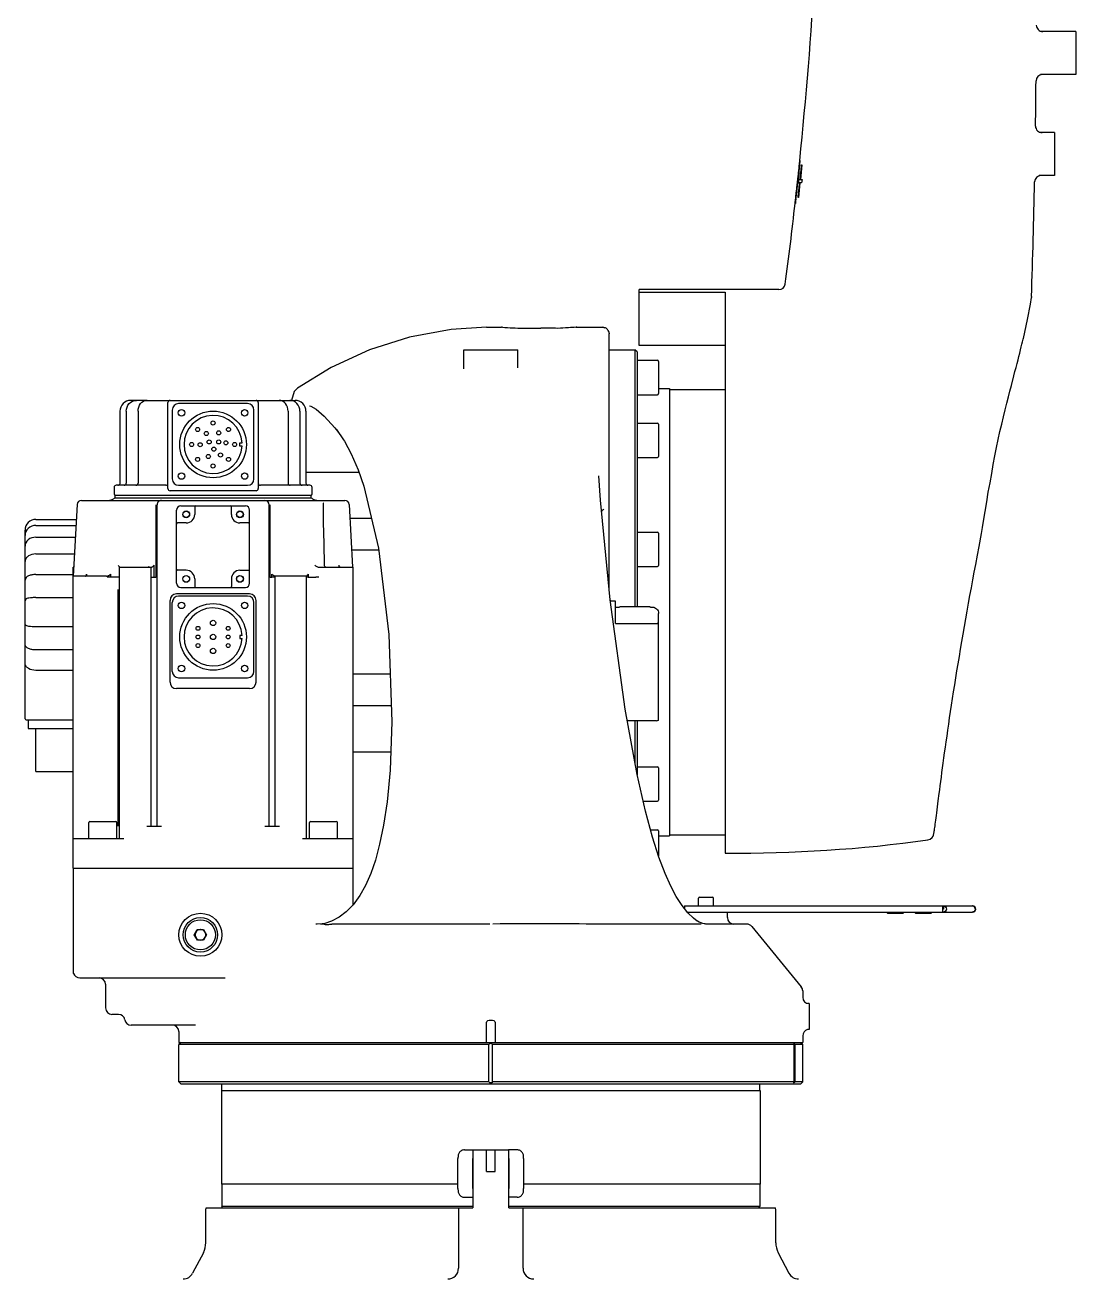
# Model space of a CAD drawing. Header units: millimetres. Extents: x 5828 to 7155, y 123 to 421.
# Drawn here: x 6506.54 to 6530.97, y 236.65 to 265.8 of the extents above; entities that cross this region are included whole.
import ezdxf

# ---------------------------------------------------------------- set-up
doc = ezdxf.new("R2010")
doc.units = ezdxf.units.MM
doc.layers.add('外形图', color=7, linetype='Continuous')

msp = doc.modelspace()

# ---------------------------------------------------------------- linework, layer by layer
at = {"layer": '外形图', "color": 0, "linetype": 'Continuous'}
for p, q in [((6530.9651, 265.6498), (6530.1471, 265.6498)), ((6530.9651, 265.6498), (6530.9651, 264.6498)), ((6530.9651, 264.6498), (6530.1426, 264.6498)), ((6530.4651, 263.2998), (6530.1324, 263.2998)), ((6530.4651, 263.2998), (6530.4651, 262.2997)), ((6524.5158, 262.3306), (6524.5206, 262.3731)), ((6524.5224, 262.3731), (6524.5177, 262.3306)), ((6524.5206, 262.3731), (6524.525, 262.4157)), ((6524.5268, 262.4157), (6524.5224, 262.3731)), ((6524.525, 262.4157), (6524.5312, 262.4795)), ((6524.5311, 262.4582), (6524.5268, 262.4157)), ((6524.5342, 262.4893), (6524.5311, 262.4582)), ((6524.5312, 262.4795), (6524.535, 262.5221)), ((6524.5354, 262.5008), (6524.5342, 262.4893)), ((6524.535, 262.5434), (6524.5368, 262.5603)), ((6524.535, 262.5221), (6524.5357, 262.5327)), ((6524.5381, 262.5308), (6524.5354, 262.5008)), ((6524.5357, 262.5327), (6524.5364, 262.5433)), ((6524.5364, 262.5433), (6524.5361, 262.5433)), ((6524.5368, 262.5603), (6524.5395, 262.5859)), ((6524.5392, 262.5433), (6524.5381, 262.5308)), ((6524.543, 262.5859), (6524.5392, 262.5433)), ((6524.5395, 262.5859), (6524.5441, 262.6285)), ((6524.5447, 262.6072), (6524.543, 262.5859)), ((6524.5441, 262.6285), (6524.5455, 262.6391)), ((6524.5464, 262.6285), (6524.5447, 262.6072)), ((6524.5455, 262.6391), (6524.5469, 262.6497)), ((6524.5466, 262.6329), (6524.5464, 262.6285)), ((6524.5469, 262.6497), (6524.5475, 262.6497)), ((6524.5788, 262.3838), (6524.5605, 262.2135)), ((6524.5968, 262.554), (6524.5788, 262.3838)), ((6524.5889, 262.554), (6524.5968, 262.554)), ((6524.4953, 262.1397), (6524.4776, 261.9907)), ((6524.4803, 262.023), (6524.4937, 262.1395)), ((6524.4937, 262.1395), (6524.5036, 262.2244)), ((6524.5056, 262.2242), (6524.4953, 262.1397)), ((6524.5036, 262.2244), (6524.5111, 262.288)), ((6524.5093, 262.2561), (6524.5056, 262.2242)), ((6524.513, 262.288), (6524.5093, 262.2561)), ((6524.5111, 262.288), (6524.5158, 262.3306)), ((6524.5177, 262.3306), (6524.513, 262.288)), ((6524.5187, 262.1284), (6524.5233, 262.171)), ((6524.5299, 262.1284), (6524.5187, 262.1284)), ((6524.5233, 262.171), (6524.5279, 262.2135)), ((6524.5279, 262.2135), (6524.5435, 262.2135)), ((6524.5513, 262.1284), (6524.5326, 261.9582)), ((6524.5892, 262.1284), (6524.5435, 262.1284)), ((6524.5513, 262.2135), (6524.5527, 262.2135)), ((6524.5605, 262.2135), (6524.5986, 262.2135)), ((6524.5986, 262.2135), (6524.5892, 262.1284)), ((6530.4651, 262.2997), (6530.1117, 262.2997)), ((6524.4514, 261.7673), (6524.4545, 261.7947)), ((6524.4549, 261.7948), (6524.4518, 261.7675)), ((6524.4545, 261.7947), (6524.4562, 261.8099)), ((6524.4776, 261.9907), (6524.4549, 261.7948)), ((6524.4562, 261.8099), (6524.4658, 261.8949)), ((6524.4658, 261.8949), (6524.4766, 261.9901)), ((6524.4766, 261.9901), (6524.4779, 262.0013)), ((6524.4779, 262.0013), (6524.4803, 262.023)), ((6524.5136, 261.788), (6524.5059, 261.788)), ((6524.5326, 261.9582), (6524.5136, 261.788)), ((6524.4382, 261.6497), (6524.4502, 261.7561)), ((6524.4435, 261.6497), (6524.4382, 261.6497)), ((6524.4495, 261.7029), (6524.4435, 261.6497)), ((6524.4555, 261.7561), (6524.4495, 261.7029)), ((6524.4502, 261.7561), (6524.4514, 261.7673)), ((6524.4518, 261.7675), (6524.4504, 261.7561)), ((6524.4504, 261.7561), (6524.4555, 261.7561)), ((6521.0648, 259.649), (6520.8148, 259.649)), ((6520.8148, 258.353), (6520.8148, 259.649)), ((6520.8148, 259.5917), (6522.8149, 259.5917)), ((6524.0612, 259.6496), (6521.0648, 259.6496)), ((6521.0648, 259.649), (6521.0648, 259.6496)), ((6522.8149, 259.5917), (6522.8149, 246.5499)), ((6529.9311, 259.4825), (6529.9302, 259.4666)), ((6529.9312, 259.4868), (6529.9311, 259.4825)), ((6517.2647, 258.7746), (6517.6147, 258.7746)), ((6517.6339, 258.7732), (6517.6147, 258.7746)), ((6518.1147, 258.7557), (6518.5306, 258.7557)), ((6519.3417, 258.7729), (6519.3648, 258.7746)), ((6519.3648, 258.7746), (6519.6148, 258.7746)), ((6519.6148, 258.7746), (6519.6148, 258.7739)), ((6519.6148, 258.7739), (6519.9648, 258.7739)), ((6520.1143, 258.6364), (6520.1126, 258.6496)), ((6520.1143, 258.6365), (6520.1148, 258.6239)), ((6520.1148, 252.6657), (6520.1148, 258.6239)), ((6522.8149, 258.353), (6520.8148, 258.353)), ((6516.7397, 258.2496), (6517.9897, 258.2496)), ((6516.7397, 257.8106), (6516.7397, 258.2496)), ((6517.9897, 257.8291), (6517.9897, 258.2496)), ((6520.1148, 258.2496), (6520.7148, 258.2496)), ((6520.7648, 258.1996), (6520.7148, 258.2496)), ((6520.7148, 258.2496), (6520.7148, 252.2707)), ((6520.7648, 258.1995), (6520.7648, 252.2707)), ((6520.7648, 258.0071), (6521.2398, 258.0071)), ((6521.2648, 257.9821), (6521.2648, 257.2321)), ((6512.7947, 257.2787), (6512.7286, 257.0746)), ((6512.8756, 257.3623), (6512.7947, 257.2787)), ((6520.7648, 257.207), (6521.2398, 257.207)), ((6521.2648, 257.3496), (6521.5148, 257.3496)), ((6521.5148, 257.3496), (6521.5148, 246.9493)), ((6521.5148, 257.3246), (6522.8149, 257.3246)), ((6508.7446, 256.8246), (6508.7446, 255.1495)), ((6508.8911, 256.8246), (6508.8911, 255.1495)), ((6509.1178, 257.0746), (6508.9925, 257.0746)), ((6509.3736, 257.0746), (6509.1259, 257.0746)), ((6509.1657, 256.8246), (6509.1657, 255.1495)), ((6509.3744, 257.0746), (6512.6925, 257.0746)), ((6509.8592, 255.0245), (6509.8592, 257.0246)), ((6509.9592, 256.8496), (6509.9592, 255.2495)), ((6511.7092, 256.9996), (6510.1092, 256.9996)), ((6511.8592, 255.2495), (6511.8592, 256.8496)), ((6511.9592, 257.0246), (6511.9592, 255.0245)), ((6512.6528, 256.8246), (6512.6528, 255.1495)), ((6512.7007, 257.0746), (6512.8194, 257.0746)), ((6512.9273, 256.8246), (6512.9273, 255.1495)), ((6513.0677, 256.8246), (6513.0677, 255.1495)), ((6520.7648, 256.5447), (6521.2398, 256.5447)), ((6513.7388, 256.4377), (6513.8251, 256.3286)), ((6513.7826, 256.3901), (6513.7796, 256.3942)), ((6513.7796, 256.3942), (6513.9442, 256.1569)), ((6520.7648, 256.4197), (6520.7648, 256.4066)), ((6521.2648, 256.5197), (6521.2648, 255.7697)), ((6511.5342, 256.012), (6511.5342, 256.087)), ((6511.5342, 256.087), (6511.5832, 256.087)), ((6511.5832, 256.012), (6511.5342, 256.012)), ((6513.9426, 256.1594), (6513.9614, 256.1282)), ((6513.9614, 256.1282), (6513.9613, 256.1285)), ((6520.7648, 255.7447), (6521.2398, 255.7447)), ((6514.3001, 255.3995), (6513.0677, 255.3995)), ((6509.8092, 255.0995), (6508.6591, 255.0995)), ((6510.1092, 255.0995), (6511.7092, 255.0995)), ((6513.1593, 255.0995), (6512.0092, 255.0995)), ((6514.4118, 255.0771), (6514.4118, 255.0771)), ((6519.9152, 254.7514), (6519.8772, 255.3237)), ((6508.6091, 255.0495), (6508.6091, 254.8995)), ((6513.1984, 254.7995), (6508.62, 254.7995)), ((6508.6341, 254.7995), (6508.6341, 254.8745)), ((6508.6341, 254.8745), (6513.1843, 254.8745)), ((6511.9092, 254.9745), (6509.9092, 254.9745)), ((6513.1843, 254.8745), (6513.1843, 254.7995)), ((6513.2093, 254.8995), (6513.2093, 255.0495)), ((6507.7477, 254.6547), (6507.6602, 252.9844)), ((6507.8476, 254.7495), (6513.9709, 254.7495)), ((6509.5801, 254.6469), (6509.5796, 252.9644)), ((6509.6092, 247.1743), (6509.6092, 254.6495)), ((6510.0592, 252.8244), (6510.0592, 254.5245)), ((6510.1592, 254.6245), (6511.6592, 254.6245)), ((6510.4842, 254.5995), (6510.4842, 254.4245)), ((6511.3342, 254.4245), (6511.3342, 254.5995)), ((6511.7592, 252.8244), (6511.7592, 254.5245)), ((6512.2093, 247.1743), (6512.2093, 254.6495)), ((6512.2387, 252.9644), (6512.2384, 254.6469)), ((6513.4716, 254.6933), (6513.4715, 254.6946)), ((6513.4742, 254.6526), (6513.4737, 254.668)), ((6514.0707, 254.6547), (6514.1473, 253.1938)), ((6520.1368, 252.4355), (6519.9152, 254.7514)), ((6506.7894, 254.3079), (6507.7295, 254.3079)), ((6510.2842, 254.2245), (6510.0842, 254.2245)), ((6511.7342, 254.2245), (6511.5342, 254.2245)), ((6514.59, 254.3245), (6514.088, 254.3245)), ((6506.5394, 252.4208), (6506.5394, 254.0596)), ((6506.7894, 254.1675), (6507.7222, 254.1675)), ((6520.7648, 254.0118), (6521.2398, 254.0118)), ((6521.2648, 253.9868), (6521.2648, 253.2368)), ((6528.7676, 253.9804), (6528.791, 254.1172)), ((6506.7894, 253.893), (6507.7078, 253.893)), ((6506.7894, 253.503), (6507.6873, 253.503)), ((6514.7587, 253.5895), (6514.1266, 253.5895)), ((6528.6375, 253.2615), (6528.6779, 253.4748)), ((6528.6778, 253.4746), (6528.6779, 253.4748)), ((6507.6591, 246.1992), (6507.6591, 253.1944)), ((6507.6712, 253.1944), (6507.6591, 253.1944)), ((6507.9654, 253.0318), (6507.9642, 253.0112)), ((6508.5283, 253.0318), (6508.5235, 252.9644)), ((6508.7342, 246.8818), (6508.7342, 253.1944)), ((6508.7342, 253.1944), (6509.4692, 253.1944)), ((6509.4113, 253.2003), (6509.4029, 253.1961)), ((6509.4172, 253.2067), (6509.4113, 253.2003)), ((6509.4692, 247.1743), (6509.4692, 253.1944)), ((6509.5402, 252.9644), (6509.5403, 253.2418)), ((6510.2842, 253.1244), (6510.0842, 253.1244)), ((6511.5342, 253.1244), (6511.7342, 253.1244)), ((6512.2782, 252.9644), (6512.2782, 253.0318)), ((6513.1164, 253.0318), (6513.1164, 252.9644)), ((6513.3716, 253.1944), (6514.1593, 253.1944)), ((6513.4996, 253.2253), (6513.4985, 253.2404)), ((6513.8421, 253.2211), (6513.8409, 253.2418)), ((6513.843, 253.205), (6513.8421, 253.2211)), ((6514.1593, 253.1944), (6514.1593, 246.1992)), ((6520.7648, 253.2118), (6521.2398, 253.2118)), ((6528.6035, 253.0804), (6528.6375, 253.2615)), ((6506.7894, 253.0242), (6507.6591, 253.0242)), ((6508.4321, 252.9844), (6507.6591, 252.9844)), ((6507.9642, 253.0112), (6507.9633, 252.995)), ((6508.5235, 252.9644), (6508.4501, 252.9671)), ((6508.702, 252.9644), (6508.5235, 252.9644)), ((6509.5402, 252.9644), (6509.5796, 252.9644)), ((6510.4842, 252.9244), (6510.4842, 252.7494)), ((6511.3342, 252.9244), (6511.3342, 252.7494)), ((6512.2388, 252.9644), (6512.2782, 252.9644)), ((6513.0843, 252.9844), (6512.3493, 252.9844)), ((6512.3493, 247.1743), (6512.3493, 252.9844)), ((6513.0843, 246.8818), (6513.0843, 252.9844)), ((6513.1165, 252.9644), (6513.2949, 252.9644)), ((6513.3683, 252.9671), (6513.2949, 252.9644)), ((6506.7894, 252.4892), (6507.6591, 252.4892)), ((6508.702, 247.1743), (6508.702, 252.6744)), ((6511.7592, 252.5744), (6510.0592, 252.5744)), ((6511.7092, 252.5244), (6510.1092, 252.5244)), ((6510.1592, 252.7244), (6511.6592, 252.7244)), ((6506.5394, 251.8858), (6506.5394, 252.4131)), ((6509.9092, 250.5244), (6509.9092, 252.4244)), ((6509.9592, 250.7744), (6509.9592, 252.3744)), ((6511.8592, 250.7744), (6511.8592, 252.3744)), ((6511.9092, 250.5244), (6511.9092, 252.4244)), ((6520.4847, 249.8931), (6520.1368, 252.4355)), ((6520.2648, 252.406), (6520.1409, 252.406)), ((6520.2648, 251.8877), (6520.2648, 252.4059)), ((6521.0648, 252.2707), (6520.3648, 252.2707)), ((6506.5394, 249.6743), (6506.5394, 251.878)), ((6520.2648, 251.8877), (6521.2148, 251.8877)), ((6520.3648, 251.8877), (6521.0648, 251.8877)), ((6521.2648, 251.8946), (6521.2648, 252.119)), ((6521.2648, 249.6356), (6521.2648, 251.8946)), ((6507.6591, 251.8096), (6506.7894, 251.8096)), ((6511.5832, 251.6119), (6511.5342, 251.6119)), ((6511.5342, 251.6119), (6511.5342, 251.5369)), ((6511.5342, 251.5369), (6511.5832, 251.5369)), ((6507.6591, 251.2746), (6506.7894, 251.2746)), ((6507.6591, 250.7958), (6506.7894, 250.7958)), ((6515.0287, 250.7094), (6514.1593, 250.7094)), ((6510.1092, 250.6244), (6511.7092, 250.6244)), ((6511.7592, 250.3744), (6510.0592, 250.3744)), ((6515.0532, 249.9743), (6514.1593, 249.9743)), ((6506.5644, 249.6493), (6507.6591, 249.6493)), ((6506.6144, 249.6493), (6506.6144, 249.4493)), ((6521.2148, 249.627), (6520.5336, 249.627)), ((6520.7148, 249.627), (6520.7148, 248.6413)), ((6520.7648, 249.627), (6520.7648, 248.3706)), ((6506.6144, 249.4493), (6507.6591, 249.4493)), ((6506.7894, 248.4493), (6506.7894, 249.4493)), ((6515.0389, 248.8993), (6514.1593, 248.8993)), ((6506.7894, 248.4493), (6507.6591, 248.4493)), ((6520.7648, 248.5542), (6521.2398, 248.5542)), ((6521.2648, 248.5292), (6521.2648, 247.7791)), ((6520.9062, 247.7541), (6521.2398, 247.7541)), ((6508.0209, 246.8818), (6508.0209, 247.2568)), ((6508.0459, 247.2818), (6508.6459, 247.2818)), ((6508.6709, 246.8818), (6508.6709, 247.2568)), ((6513.1475, 246.8818), (6513.1475, 247.2568)), ((6513.1725, 247.2818), (6513.7726, 247.2818)), ((6513.7976, 246.8818), (6513.7976, 247.2568)), ((6509.3692, 247.1743), (6509.7092, 247.1743)), ((6512.1093, 247.1743), (6512.4493, 247.1743)), ((6521.077, 247.0918), (6521.2398, 247.0918)), ((6521.2648, 247.0668), (6521.2648, 246.4824)), ((6521.2648, 246.9493), (6521.5148, 246.9493)), ((6521.5148, 246.9743), (6522.8149, 246.9743)), ((6508.8342, 246.8818), (6507.6591, 246.8818)), ((6514.1593, 246.8818), (6512.9843, 246.8818)), ((6507.6591, 246.1992), (6507.6671, 246.1992)), ((6507.6671, 246.1992), (6514.1593, 246.1992)), ((6507.6671, 243.7508), (6507.6671, 246.1992)), ((6508.5459, 246.1992), (6513.2725, 246.1992)), ((6514.1593, 246.1992), (6514.1593, 245.3444)), ((6522.1899, 245.3242), (6522.1899, 245.4992)), ((6522.2149, 245.5242), (6522.5149, 245.5242)), ((6522.5399, 245.3242), (6522.5399, 245.4992)), ((6521.8649, 245.3242), (6528.5645, 245.3242)), ((6521.8649, 245.3242), (6521.8649, 245.2639)), ((6521.9364, 245.1742), (6528.5645, 245.1742)), ((6522.8649, 245.0492), (6522.8649, 245.1742)), ((6526.5675, 245.1742), (6526.5675, 245.1642)), ((6526.5675, 245.1642), (6526.9625, 245.1642)), ((6526.5825, 245.1492), (6526.5675, 245.1642)), ((6526.9475, 245.1492), (6526.9625, 245.1642)), ((6526.9625, 245.1742), (6526.9625, 245.1642)), ((6527.2175, 245.1742), (6527.2175, 245.1642)), ((6527.2175, 245.1642), (6527.6125, 245.1642)), ((6527.2325, 245.1492), (6527.2175, 245.1642)), ((6527.5975, 245.1492), (6527.6125, 245.1642)), ((6527.6125, 245.1742), (6527.6125, 245.1642)), ((6527.865, 245.3242), (6527.865, 245.1742)), ((6527.8862, 245.2492), (6527.865, 245.2492)), ((6527.8862, 245.3242), (6527.8862, 245.2492)), ((6513.3275, 244.8992), (6513.2967, 244.8992)), ((6513.4459, 244.9036), (6513.3266, 244.8992)), ((6513.5031, 244.8992), (6513.4093, 244.8992)), ((6513.5075, 244.9109), (6513.4459, 244.9036)), ((6513.6591, 244.9647), (6513.5031, 244.9094)), ((6515.3647, 244.8992), (6513.6701, 244.8993)), ((6517.3439, 244.8993), (6515.3647, 244.8992)), ((6522.2525, 244.8993), (6522.1916, 244.8993)), ((6522.2318, 244.9363), (6522.2149, 244.9431)), ((6522.2919, 244.9152), (6522.2318, 244.9363)), ((6522.3215, 244.9063), (6522.2919, 244.9152)), ((6523.3131, 244.8992), (6522.3621, 244.8992)), ((6526.5825, 245.1492), (6526.9475, 245.1492)), ((6527.2325, 245.1492), (6527.5975, 245.1492)), ((6510.4702, 244.6461), (6510.5397, 244.7726)), ((6510.545, 244.5227), (6510.4702, 244.6461)), ((6510.5397, 244.7726), (6510.684, 244.7757)), ((6510.684, 244.7757), (6510.7588, 244.6522)), ((6510.7588, 244.6522), (6510.6893, 244.5257)), ((6523.429, 244.8443), (6524.5809, 243.4406)), ((6510.6893, 244.5257), (6510.545, 244.5227)), ((6507.8091, 243.6492), (6511.1939, 243.6492)), ((6508.4091, 243.4992), (6508.4091, 242.9491)), ((6524.6149, 243.3455), (6524.6149, 243.1991)), ((6524.7649, 243.0491), (6524.7268, 243.0491)), ((6524.7649, 243.0491), (6524.7649, 242.4491)), ((6508.7091, 242.7991), (6508.5591, 242.7991)), ((6510.4995, 242.5491), (6509.005, 242.5491)), ((6517.2647, 242.1491), (6517.2647, 242.6101)), ((6517.4647, 242.6101), (6517.4647, 242.1491)), ((6510.1145, 242.3991), (6510.1145, 242.1491)), ((6524.6149, 242.2991), (6524.6149, 242.1491)), ((6524.7649, 242.4491), (6524.7268, 242.4491)), ((6510.1645, 242.1491), (6510.1145, 242.0991)), ((6517.3215, 242.0991), (6510.1145, 242.0991)), ((6510.1145, 241.2291), (6510.1145, 242.0991)), ((6510.1146, 242.1491), (6524.6149, 242.1491)), ((6517.3215, 241.2291), (6517.3215, 242.0991)), ((6524.4193, 242.0991), (6517.4079, 242.0991)), ((6517.4079, 241.2291), (6517.4079, 242.0991)), ((6524.4193, 241.2291), (6524.4193, 242.0991)), ((6524.6149, 242.0991), (6524.4387, 242.0991)), ((6524.4387, 241.2291), (6524.4387, 242.0991)), ((6524.5649, 242.1491), (6524.6149, 242.0991)), ((6524.6149, 241.2291), (6524.6149, 242.0991)), ((6517.3215, 241.2291), (6510.1145, 241.2291)), ((6510.1645, 241.1791), (6510.1145, 241.2291)), ((6524.5649, 241.1791), (6510.1646, 241.1791)), ((6511.1145, 241.0291), (6511.1145, 241.1791)), ((6524.4193, 241.2291), (6517.4079, 241.2291)), ((6523.6149, 241.0291), (6523.6149, 241.1791)), ((6524.6149, 241.2291), (6524.4387, 241.2291)), ((6524.5649, 241.1791), (6524.6149, 241.2291)), ((6511.102, 241.0291), (6523.6274, 241.0291)), ((6511.102, 241.0291), (6511.102, 238.849)), ((6523.6274, 241.0291), (6523.6274, 238.849)), ((6516.7547, 239.649), (6516.9544, 239.649)), ((6516.9545, 239.649), (6517.775, 239.649)), ((6517.2647, 239.149), (6517.2647, 239.649)), ((6517.4647, 239.149), (6517.4647, 239.649)), ((6517.9748, 239.649), (6517.7751, 239.649)), ((6516.602, 238.749), (6516.602, 239.449)), ((6516.9439, 239.499), (6516.9439, 238.299)), ((6516.9439, 238.749), (6516.9439, 239.449)), ((6517.7855, 238.299), (6517.7855, 239.499)), ((6517.7855, 239.449), (6517.7855, 238.749)), ((6518.1274, 239.449), (6518.1274, 238.749)), ((6517.2647, 239.149), (6517.4647, 239.149)), ((6516.602, 238.849), (6511.102, 238.849)), ((6511.1145, 238.849), (6511.1145, 238.329)), ((6523.6274, 238.849), (6518.1274, 238.849)), ((6523.6149, 238.849), (6523.6149, 238.329)), ((6516.7547, 238.549), (6516.9439, 238.549)), ((6517.9748, 238.549), (6517.7855, 238.549)), ((6510.7395, 238.249), (6510.7481, 238.299)), ((6510.7395, 237.4903), (6510.7395, 238.249)), ((6510.7481, 238.299), (6516.3991, 238.299)), ((6516.9439, 238.329), (6511.1145, 238.329)), ((6511.1319, 238.299), (6511.1145, 238.329)), ((6516.3991, 238.299), (6516.9439, 238.299)), ((6516.6147, 238.299), (6516.6147, 236.899)), ((6523.6149, 238.329), (6517.7855, 238.329)), ((6517.7855, 238.299), (6518.3303, 238.299)), ((6518.1147, 236.899), (6518.1147, 238.299)), ((6518.3303, 238.299), (6523.9813, 238.299)), ((6523.5976, 238.299), (6523.6149, 238.329)), ((6523.9899, 238.249), (6523.9813, 238.299)), ((6523.9899, 237.4903), (6523.9899, 238.249)), ((6510.6828, 237.259), (6510.4346, 236.7833)), ((6524.0466, 237.259), (6524.2948, 236.7833))]:
    msp.add_line(p, q, dxfattribs=at)
for points in [[(6529.7434, 258.5168), (6529.8405, 258.9515), (6529.9104, 259.3111), (6529.9302, 259.4665)], [(6517.2647, 258.774), (6516.4411, 258.7201), (6515.4781, 258.5444), (6514.5451, 258.2503), (6513.657, 257.8427), (6512.8727, 257.3604)], [(6529.4642, 257.4198), (6529.5228, 257.6424), (6529.549, 257.7423), (6529.5739, 257.8376), (6529.5975, 257.9286), (6529.6197, 258.0152), (6529.6405, 258.0975), (6529.6602, 258.1756), (6529.6786, 258.2498), (6529.696, 258.32)], [(6529.696, 258.32), (6529.7116, 258.3843), (6529.7244, 258.4372), (6529.7381, 258.4946), (6529.7435, 258.5175)], [(6528.791, 254.1172), (6528.8163, 254.2681), (6528.8531, 254.4898), (6528.8908, 254.714), (6528.9293, 254.938), (6528.9683, 255.159), (6529.0071, 255.375), (6529.0455, 255.584), (6529.0835, 255.7847), (6529.1217, 255.979), (6529.1604, 256.1672), (6529.1997, 256.3491), (6529.2393, 256.5245), (6529.2791, 256.6932), (6529.3186, 256.8548), (6529.3574, 257.0087), (6529.3949, 257.1546), (6529.4307, 257.292), (6529.4642, 257.4198)], [(6513.1543, 256.9487), (6513.1538, 256.9487), (6513.1801, 256.942), (6513.3028, 256.8722), (6513.495, 256.706), (6513.7388, 256.4377)], [(6513.9613, 256.1285), (6514.1196, 255.8352), (6514.2783, 255.4624), (6514.4118, 255.0771)], [(6514.4118, 255.0771), (6514.7529, 253.6363), (6514.9978, 251.635), (6515.0657, 249.598), (6515.0228, 248.4797), (6514.9532, 247.7448), (6514.8715, 247.1952), (6514.7811, 246.7553), (6514.6821, 246.3881), (6514.5735, 246.0733), (6514.4529, 245.7989), (6514.3182, 245.5594), (6514.1643, 245.3494), (6514.0001, 245.1815), (6513.8364, 245.0585), (6513.6591, 244.9647)], [(6513.4737, 254.668), (6513.4724, 254.6846), (6513.4716, 254.6933)], [(6513.4985, 253.2404), (6513.4876, 253.7469), (6513.4793, 254.2354), (6513.4742, 254.6526)], [(6528.6779, 253.4751), (6528.7137, 253.6746), (6528.7676, 253.9804)], [(6513.5307, 253.1971), (6513.5144, 253.2043), (6513.5034, 253.215), (6513.4996, 253.2253)], [(6527.7667, 247.7669), (6527.7879, 247.9328), (6527.7993, 248.022), (6527.8114, 248.1154), (6527.824, 248.2128), (6527.8374, 248.3144), (6527.8513, 248.42), (6527.8659, 248.5297), (6527.8813, 248.6434), (6527.8973, 248.7611), (6527.914, 248.8828), (6527.9315, 249.0083), (6527.9497, 249.1376), (6527.9687, 249.2707), (6527.9884, 249.4074), (6528.0089, 249.5477), (6528.0301, 249.6915), (6528.0522, 249.8386), (6528.075, 249.9891), (6528.0986, 250.1426), (6528.123, 250.2992), (6528.1481, 250.4587), (6528.174, 250.6209), (6528.2006, 250.7856), (6528.228, 250.9528), (6528.256, 251.1223), (6528.2848, 251.2938), (6528.3143, 251.4672), (6528.3443, 251.6424), (6528.375, 251.819), (6528.4063, 251.997), (6528.4381, 252.1761), (6528.4704, 252.3561), (6528.5031, 252.5368), (6528.5363, 252.7178), (6528.5697, 252.8991), (6528.6035, 253.0804)], [(6520.1636, 252.406), (6520.1468, 252.4231), (6520.1364, 252.44)], [(6521.9468, 245.1611), (6521.8099, 245.3328), (6521.6762, 245.5418), (6521.5482, 245.7833), (6521.4166, 246.0778), (6521.2729, 246.4574), (6521.1232, 246.9228), (6520.9591, 247.5231), (6520.7636, 248.3761), (6520.4847, 249.8931)], [(6527.7232, 247.4241), (6527.7309, 247.4845), (6527.7667, 247.7669)], [(6527.5264, 246.8545), (6527.5791, 246.8721), (6527.6264, 246.913), (6527.6456, 246.9453), (6527.6534, 246.9661), (6527.6581, 246.9825), (6527.6619, 246.9987), (6527.6655, 247.0164), (6527.6692, 247.0363), (6527.673, 247.0591), (6527.6771, 247.0849), (6527.6815, 247.1141), (6527.6863, 247.1468), (6527.6914, 247.1832), (6527.6969, 247.2234), (6527.7028, 247.2676), (6527.7091, 247.3157), (6527.7159, 247.3679), (6527.7232, 247.4241)], [(6522.1626, 244.97), (6522.0753, 245.036), (6521.9468, 245.1611)], [(6522.2149, 244.943), (6522.2053, 244.9471), (6522.1664, 244.9676), (6522.1626, 244.9701)], [(6522.3621, 244.8992), (6522.3464, 244.9007), (6522.3216, 244.9063)]]:
    msp.add_lwpolyline(points, dxfattribs=at)
for centre, radius in [((6510.1752, 256.7836), 0.075), ((6510.9092, 256.0495), 0.775), ((6511.6432, 256.7836), 0.075), ((6510.9092, 256.5495), 0.0475), ((6510.5498, 256.3972), 0.0475), ((6510.752, 256.305), 0.0475), ((6511.0414, 256.3189), 0.0475), ((6511.2686, 256.3972), 0.0475), ((6510.4092, 256.0495), 0.0475), ((6510.6093, 256.0424), 0.0475), ((6510.8179, 256.1088), 0.0475), ((6510.9265, 255.9409), 0.0475), ((6511.0414, 256.1088), 0.0475), ((6511.2069, 256.0867), 0.0475), ((6511.4092, 256.0495), 0.0475), ((6510.5498, 255.7019), 0.0475), ((6510.7994, 255.7703), 0.0475), ((6511.0813, 255.8038), 0.0475), ((6511.2686, 255.7019), 0.0475), ((6510.1752, 255.3155), 0.075), ((6510.9092, 255.5495), 0.0475), ((6511.6432, 255.3155), 0.075), ((6510.2842, 254.4245), 0.08), ((6510.2842, 254.4245), 0.075), ((6511.5342, 254.4245), 0.08), ((6511.5342, 254.4245), 0.075), ((6510.2842, 252.9244), 0.08), ((6510.2842, 252.9244), 0.075), ((6511.5342, 252.9244), 0.08), ((6511.5342, 252.9244), 0.075), ((6510.1752, 252.3084), 0.075), ((6510.9092, 251.5744), 0.775), ((6511.6432, 252.3084), 0.075), ((6510.9092, 251.8994), 0.0625), ((6510.5592, 251.7744), 0.045), ((6510.5592, 251.5744), 0.045), ((6510.9092, 251.5744), 0.0625), ((6511.2592, 251.7744), 0.045), ((6511.2592, 251.5744), 0.045), ((6510.5592, 251.3744), 0.045), ((6510.9092, 251.2494), 0.0625), ((6511.2592, 251.3744), 0.045), ((6510.1752, 250.8404), 0.075), ((6511.6432, 250.8404), 0.075), ((6510.6145, 244.6492), 0.5), ((6510.6145, 244.6492), 0.4), ((6510.6145, 244.6492), 0.35)]:
    msp.add_circle(centre, radius, dxfattribs=at)
for centre, radius, start, end in [((6423.4708, 273.0248), 101.6062, 354.139446, 359.100875), ((6530.1934, 265.7998), 0.15, 179.95923, 269.99999), ((6344.9086, 265.9307), 185.1349, 359.232807, 359.557527), ((6530.188, 264.4998), 0.15, 90.00001, 179.55751), ((6530.1769, 263.4498), 0.15, 179.23279, 269.99999), ((6525.7507, 262.5792), 1.2053, 176.64652, 177.44911), ((6423.6147, 273.1063), 101.524, 353.840765, 354.033973), ((6423.5736, 273.1107), 101.5654, 353.599245, 353.792462), ((6345.3107, 265.9231), 184.7327, 358.003346, 358.830531), ((6530.1549, 262.1497), 0.15, 90.00001, 178.8304), ((6423.5549, 273.0181), 101.5218, 352.507519, 353.570775), ((6524.0612, 259.7996), 0.15, 270, 352.50748), ((6518.115, 265.3882), 6.6325, 265.84003, 269.99749), ((6518.5272, 249.6077), 9.148, 87.88518, 89.97866), ((6518.5129, 249.1263), 9.6297, 87.90602, 88.17866), ((6519.9651, 258.6246), 0.1492, 64.55695, 70.12715), ((6519.9652, 258.6247), 0.1491, 64.55584, 70.12936), ((6519.9644, 258.6233), 0.1507, 50.22736, 64.54134), ((6519.9645, 258.6234), 0.1506, 50.22445, 64.54348), ((6519.9646, 258.6237), 0.1503, 39.86771, 50.17258), ((6519.9647, 258.6238), 0.1502, 39.86219, 50.17522), ((6519.9645, 258.6236), 0.1504, 30.14883, 39.87891), ((6519.9647, 258.6237), 0.1502, 30.14288, 39.88401), ((6521.2398, 257.9821), 0.025, 0, 90), ((6521.2398, 257.232), 0.025, 270, 0), ((6509.465, 256.8246), 0.2993, 179.46616, 179.9999), ((6509.9092, 257.0246), 0.05, 90, 180), ((6510.1092, 256.8496), 0.15, 90, 180), ((6511.7092, 256.8496), 0.15, 0, 90), ((6511.9092, 257.0246), 0.05, 0, 90), ((6512.3534, 256.8246), 0.2993, 0.0001, 0.53384), ((6510.9092, 256.0495), 0.675, 3.18474, 356.81526), ((6521.2398, 256.5197), 0.025, 0, 90), ((6521.2398, 255.7697), 0.025, 270, 0), ((6508.6591, 255.0495), 0.05, 90, 180), ((6508.695, 255.1487), 0.0492, 270.04551, 281.29351), ((6508.8411, 255.1495), 0.05, 270, 0), ((6509.1157, 255.1495), 0.05, 270, 0), ((6509.8092, 255.1495), 0.05, 270, 0), ((6510.1092, 255.2495), 0.15, 180, 270), ((6511.7092, 255.2495), 0.15, 270, 0), ((6512.0092, 255.1495), 0.05, 180, 270), ((6512.7028, 255.1495), 0.05, 180, 270), ((6512.9773, 255.1495), 0.05, 180, 270), ((6513.1177, 255.1495), 0.05, 180, 265.34116), ((6513.1593, 255.0495), 0.05, 0, 90), ((6508.4656, 254.9995), 0.25, 270, 301.78833), ((6508.729, 254.5745), 0.25, 115.84193, 121.78833), ((6508.6341, 254.8995), 0.025, 180, 270), ((6509.9092, 255.0245), 0.05, 180, 270), ((6511.9092, 255.0245), 0.05, 270, 0), ((6513.1843, 254.8995), 0.025, 270, 0), ((6513.0894, 254.5745), 0.25, 58.21167, 64.15807), ((6513.3528, 254.9995), 0.25, 238.21167, 270), ((6507.8476, 254.6495), 0.1, 90, 177), ((6509.7092, 254.6495), 0.1, 90, 180.00001), ((6510.1592, 254.5245), 0.1, 90, 180), ((6510.5092, 254.5995), 0.025, 90, 180), ((6511.3092, 254.5995), 0.025, 0, 90), ((6511.6592, 254.5245), 0.1, 0, 90), ((6512.1093, 254.6495), 0.1, 0, 90), ((6513.9709, 254.6495), 0.1, 3, 90), ((6510.0842, 254.1995), 0.025, 90, 180), ((6510.2842, 254.4245), 0.2, 270, 359.99994), ((6511.5342, 254.4245), 0.2, 180.00013, 270), ((6511.7342, 254.1995), 0.025, 0, 90), ((6521.2398, 253.9868), 0.025, 0, 90), ((6506.7894, 253.5936), 0.2993, 90.0001, 90.53384), ((6509.398, 253.218), 0.0223, 329.2586, 340.35302), ((6509.397, 253.2184), 0.0234, 340.3415, 353.68388), ((6510.0842, 253.1494), 0.025, 180, 270), ((6510.2842, 252.9244), 0.2, 0, 90), ((6511.5342, 252.9244), 0.2, 90, 180), ((6511.7342, 253.1494), 0.025, 270, 0), ((6513.3716, 253.2824), 0.0879, 257.07012, 270.0369), ((6513.8745, 253.2229), 0.0371, 183.21448, 188.05041), ((6521.2398, 253.2368), 0.025, 270, 0), ((6508.4322, 253.072), 0.0876, 269.97001, 282.74743), ((6510.1592, 252.8244), 0.1, 180, 270), ((6510.5092, 252.7494), 0.025, 180, 270), ((6511.3092, 252.7494), 0.025, 270, 0), ((6511.6592, 252.8244), 0.1, 270, 0), ((6510.0592, 252.4244), 0.15, 90, 180), ((6510.1092, 252.3744), 0.15, 90, 180), ((6511.7092, 252.3744), 0.15, 0, 90), ((6511.7592, 252.4244), 0.15, 0, 90), ((6510.9092, 251.5744), 0.675, 3.18474, 356.81526), ((6520.3369, 251.858), 0.4123, 92.70691, 93.07835), ((6521.2148, 256.138), 4.2504, 270.00058, 270.3487), ((6521.2172, 255.7783), 3.8907, 270.34495, 270.701), ((6510.1092, 250.7744), 0.15, 180, 270), ((6511.7092, 250.7744), 0.15, 270, 0), ((6510.0592, 250.5244), 0.15, 180, 270), ((6511.7592, 250.5244), 0.15, 270, 0), ((6506.5644, 249.6743), 0.025, 180, 270), ((6521.2398, 248.5292), 0.025, 0, 90), ((6521.2398, 247.7791), 0.025, 270, 0), ((6508.0459, 247.2568), 0.025, 90, 180), ((6508.6459, 247.2568), 0.025, 0, 90), ((6513.1725, 247.2568), 0.025, 90, 180), ((6513.7726, 247.2568), 0.025, 0, 90), ((6521.2398, 247.0668), 0.025, 0, 90), ((6523.0776, 279.0495), 32.501, 269.53679, 277.8674), ((6522.2149, 245.4992), 0.025, 90, 180), ((6522.5149, 245.4992), 0.025, 0, 90), ((6528.5539, 245.2625), 0.0617, 80.32457, 89.96143), ((6528.5645, 245.2492), 0.075, 270, 90), ((6523.0149, 245.0492), 0.15, 180, 270), ((6523.3131, 244.7492), 0.15, 39.37149, 90), ((6510.6145, 244.6492), 0.125, 91.21135, 270.0553), ((6510.6145, 244.6492), 0.125, 271.21135, 90.0553), ((6507.8091, 243.7992), 0.15, 198.79691, 270), ((6508.2591, 243.4992), 0.15, 0, 90), ((6524.4649, 243.3455), 0.15, 0, 39.37149), ((6524.7649, 243.1991), 0.15, 180, 270), ((6508.5591, 242.9491), 0.15, 180, 270), ((6508.7091, 242.6491), 0.15, 9.59346, 90.00002), ((6509.005, 242.6991), 0.15, 189.59317, 270), ((6509.9645, 242.3991), 0.15, 0, 90), ((6524.7649, 242.2991), 0.15, 104.36746, 180), ((6519.02, 239.4993), 2.0761, 179.08071, 180.00874), ((6515.7094, 239.4993), 2.0761, 359.99126, 0.91929), ((6510.2395, 237.4903), 0.5, 332.44719, 0), ((6524.4899, 237.4903), 0.5, 180, 207.55281), ((6510.213, 236.899), 0.25, 270, 332.44719), ((6516.3647, 236.899), 0.25, 270, 0), ((6518.3648, 236.899), 0.25, 180, 270), ((6524.5165, 236.899), 0.25, 207.55281, 270)]:
    msp.add_arc(centre, radius, start, end, dxfattribs=at)
for centre, start_param, end_param in [((6516.9545, 239.499), 0, 1.3447114), ((6517.775, 239.499), -1.3447114, 0)]:
    msp.add_ellipse(centre, major_axis=(0, 0.15), ratio=0.070425, start_param=start_param, end_param=end_param, dxfattribs=at)
for points, knots in [([(6519.1699, 258.7628), (6519.1469, 258.7617), (6519.0455, 258.7524), (6518.9435, 258.7466), (6518.8648, 258.7495)], [0, 0, 0, 0, 0.2257531, 1, 1, 1, 1]), ([(6519.3648, 258.7746), (6519.3605, 258.7739), (6519.2952, 258.7723), (6519.2306, 258.7656), (6519.1699, 258.7628)], [0, 0, 0, 0, 0.0669219, 1, 1, 1, 1]), ([(6508.9925, 257.0746), (6508.9292, 257.0746), (6508.797, 257.0207), (6508.7446, 256.8883), (6508.7446, 256.8246)], [0, 0, 0, 0, 0.4984811, 1, 1, 1, 1]), ([(6508.8911, 256.8246), (6508.8911, 256.8875), (6508.9373, 257.0171), (6509.0652, 257.0746), (6509.1259, 257.0746)], [0, 0, 0, 0, 0.5089924, 1, 1, 1, 1]), ([(6509.1657, 256.8273), (6509.1663, 256.8884), (6509.2012, 257.0103), (6509.319, 257.0746), (6509.3744, 257.0746)], [0, 0, 0, 0, 0.5244816, 1, 1, 1, 1]), ([(6512.6527, 256.8273), (6512.6522, 256.8884), (6512.6172, 257.0103), (6512.4994, 257.0746), (6512.4441, 257.0746)], [0, 0, 0, 0, 0.5244816, 1, 1, 1, 1]), ([(6512.9273, 256.8246), (6512.9273, 256.8875), (6512.8811, 257.0171), (6512.7533, 257.0746), (6512.6925, 257.0746)], [0, 0, 0, 0, 0.5089924, 1, 1, 1, 1]), ([(6513.0677, 256.8246), (6513.0677, 256.8882), (6513.0152, 257.0208), (6512.8829, 257.0746), (6512.8194, 257.0746)], [0, 0, 0, 0, 0.5010034, 1, 1, 1, 1]), ([(6506.7894, 254.3079), (6506.7257, 254.3079), (6506.5932, 254.2554), (6506.5394, 254.1231), (6506.5394, 254.0596)], [0, 0, 0, 0, 0.5010034, 1, 1, 1, 1]), ([(6506.7894, 254.1675), (6506.7264, 254.1675), (6506.5969, 254.1213), (6506.5394, 253.9935), (6506.5394, 253.9327)], [0, 0, 0, 0, 0.5089924, 1, 1, 1, 1]), ([(6506.7866, 253.8929), (6506.7255, 253.8924), (6506.6036, 253.8574), (6506.5394, 253.7396), (6506.5394, 253.6843)], [0, 0, 0, 0, 0.5244816, 1, 1, 1, 1]), ([(6506.7894, 253.503), (6506.73, 253.503), (6506.6402, 253.4836), (6506.5561, 253.4077), (6506.5394, 253.356), (6506.5394, 253.3312)], [0, 0, 0, 0, 0.5383855, 0.7759343, 1, 1, 1, 1]), ([(6508.5283, 253.0318), (6508.5234, 253.027), (6508.501, 253.0074), (6508.4739, 252.9917), (6508.4515, 252.9866)], [0, 0, 0, 0, 0.2297871, 1, 1, 1, 1]), ([(6508.7023, 253.2418), (6508.7104, 253.2336), (6508.7215, 253.2197), (6508.7341, 253.2036), (6508.7342, 253.1967)], [0, 0, 0, 0, 0.6249161, 1, 1, 1, 1]), ([(6509.4752, 253.1944), (6509.476, 253.1944), (6509.4777, 253.1946), (6509.4793, 253.195), (6509.4802, 253.1953)], [0, 0, 0, 0, 0.462116, 1, 1, 1, 1]), ([(6509.4802, 253.1953), (6509.4854, 253.1968), (6509.508, 253.2092), (6509.5268, 253.2269), (6509.5403, 253.2418)], [0, 0, 0, 0, 0.2112661, 1, 1, 1, 1]), ([(6512.3382, 252.9853), (6512.333, 252.9868), (6512.3104, 252.9992), (6512.2916, 253.0169), (6512.2782, 253.0318)], [0, 0, 0, 0, 0.2111516, 1, 1, 1, 1]), ([(6513.0886, 252.9977), (6513.0901, 253.0004), (6513.0981, 253.0127), (6513.108, 253.0237), (6513.1164, 253.0318)], [0, 0, 0, 0, 0.2056113, 1, 1, 1, 1]), ([(6513.2753, 253.2418), (6513.2801, 253.237), (6513.3024, 253.2173), (6513.3296, 253.2018), (6513.3519, 253.1967)], [0, 0, 0, 0, 0.2304358, 1, 1, 1, 1]), ([(6513.8404, 253.2089), (6513.8397, 253.2102), (6513.8386, 253.2132), (6513.838, 253.2162), (6513.8378, 253.2177)], [0, 0, 0, 0, 0.496313, 1, 1, 1, 1]), ([(6506.7894, 253.0242), (6506.7593, 253.0242), (6506.7023, 253.0199), (6506.625, 252.9998), (6506.5611, 252.9644), (6506.5394, 252.9195), (6506.5394, 252.8977)], [0, 0, 0, 0, 0.2965568, 0.5602939, 0.7841404, 1, 1, 1, 1]), ([(6507.941, 252.9844), (6507.9485, 252.9844), (6507.9638, 252.9896), (6507.9685, 253.0044), (6507.9689, 253.0109)], [0, 0, 0, 0, 0.5353695, 1, 1, 1, 1]), ([(6508.7342, 252.9671), (6508.7342, 252.9642), (6508.7169, 252.9678), (6508.71, 252.9647), (6508.702, 252.9644)], [0, 0, 0, 0, 0.2633712, 1, 1, 1, 1]), ([(6509.4692, 252.9657), (6509.4692, 252.9637), (6509.4812, 252.9649), (6509.4931, 252.9637), (6509.5164, 252.9642), (6509.532, 252.9642), (6509.5402, 252.9644)], [0, 0, 0, 0, 0.0882211, 0.3243207, 0.6552366, 1, 1, 1, 1]), ([(6509.609, 252.9657), (6509.6086, 252.9631), (6509.5936, 252.9675), (6509.5867, 252.9645), (6509.5796, 252.9644)], [0, 0, 0, 0, 0.274399, 1, 1, 1, 1]), ([(6512.2387, 252.9644), (6512.2316, 252.9645), (6512.2248, 252.9675), (6512.2098, 252.9631), (6512.2094, 252.9657)], [0, 0, 0, 0, 0.7260336, 1, 1, 1, 1]), ([(6512.3493, 252.9657), (6512.3493, 252.9637), (6512.3369, 252.9669), (6512.3254, 252.9633), (6512.3019, 252.9646), (6512.2863, 252.9643), (6512.2782, 252.9644)], [0, 0, 0, 0, 0.0870729, 0.3254957, 0.6568845, 1, 1, 1, 1]), ([(6512.3433, 252.9844), (6512.3425, 252.9844), (6512.3407, 252.9846), (6512.3391, 252.985), (6512.3382, 252.9853)], [0, 0, 0, 0, 0.4610715, 1, 1, 1, 1]), ([(6513.0843, 252.9866), (6513.0843, 252.9882), (6513.0856, 252.9921), (6513.0874, 252.9957), (6513.0886, 252.9977)], [0, 0, 0, 0, 0.4031335, 1, 1, 1, 1]), ([(6513.1164, 252.9644), (6513.1085, 252.9647), (6513.1016, 252.9678), (6513.0843, 252.9642), (6513.0843, 252.9671)], [0, 0, 0, 0, 0.7366034, 1, 1, 1, 1]), ([(6506.7894, 252.4892), (6506.7602, 252.4892), (6506.7065, 252.4879), (6506.6356, 252.4811), (6506.5836, 252.4719), (6506.5486, 252.4494), (6506.5394, 252.4259), (6506.5394, 252.4131)], [0, 0, 0, 0, 0.3104594, 0.5694758, 0.7588315, 0.864235, 1, 1, 1, 1]), ([(6520.2648, 252.2605), (6520.2692, 252.262), (6520.2855, 252.267), (6520.3025, 252.269), (6520.3147, 252.2697)], [0, 0, 0, 0, 0.2781987, 1, 1, 1, 1]), ([(6520.3174, 252.2698), (6520.3208, 252.27), (6520.3366, 252.2706), (6520.3524, 252.2707), (6520.3648, 252.2707)], [0, 0, 0, 0, 0.2168629, 1, 1, 1, 1]), ([(6521.0648, 252.2707), (6521.0695, 252.2707), (6521.0862, 252.2706), (6521.1029, 252.2703), (6521.1149, 252.2697)], [0, 0, 0, 0, 0.2798296, 1, 1, 1, 1]), ([(6521.1149, 252.2697), (6521.1231, 252.2692), (6521.1411, 252.2676), (6521.1781, 252.2576), (6521.2215, 252.2302), (6521.2566, 252.1795), (6521.2648, 252.139), (6521.2648, 252.119)], [0, 0, 0, 0, 0.1046476, 0.2311413, 0.4871651, 0.7435153, 1, 1, 1, 1]), ([(6506.7894, 251.8096), (6506.7602, 251.8096), (6506.7065, 251.811), (6506.6356, 251.8177), (6506.5836, 251.8269), (6506.5486, 251.8494), (6506.5394, 251.873), (6506.5394, 251.8858)], [0, 0, 0, 0, 0.3104594, 0.5694758, 0.7588315, 0.864235, 1, 1, 1, 1]), ([(6521.2648, 251.8946), (6521.2648, 251.894), (6521.2615, 251.8935), (6521.2573, 251.8926), (6521.2484, 251.8919), (6521.2419, 251.8914), (6521.238, 251.8912)], [0, 0, 0, 0, 0.0713432, 0.2620434, 0.5731313, 1, 1, 1, 1]), ([(6506.7894, 251.2746), (6506.7593, 251.2746), (6506.7023, 251.2789), (6506.625, 251.299), (6506.5611, 251.3344), (6506.5394, 251.3793), (6506.5394, 251.4012)], [0, 0, 0, 0, 0.2965568, 0.5602939, 0.7841404, 1, 1, 1, 1]), ([(6506.7894, 250.7958), (6506.73, 250.7958), (6506.6402, 250.8152), (6506.5561, 250.8912), (6506.5394, 250.9429), (6506.5394, 250.9676)], [0, 0, 0, 0, 0.5383855, 0.7759343, 1, 1, 1, 1]), ([(6527.8862, 245.3242), (6527.9038, 245.3242), (6527.9413, 245.3064), (6527.9541, 245.2681), (6527.9541, 245.2492)], [0, 0, 0, 0, 0.4826396, 1, 1, 1, 1]), ([(6527.9541, 245.2492), (6527.9541, 245.2303), (6527.9413, 245.192), (6527.9038, 245.1742), (6527.8862, 245.1742)], [0, 0, 0, 0, 0.5173604, 1, 1, 1, 1]), ([(6528.5643, 245.3233), (6528.581, 245.3205), (6528.6137, 245.2986), (6528.6278, 245.2433), (6528.6064, 245.1904), (6528.5707, 245.1742), (6528.554, 245.1742)], [0, 0, 0, 0, 0.2433858, 0.5027635, 0.7596979, 1, 1, 1, 1]), ([(6513.503, 244.9094), (6513.499, 244.9081), (6513.4891, 244.9048), (6513.5025, 244.8864), (6513.5183, 244.8904), (6513.5296, 244.8897)], [0, 0, 0, 0, 0.2321002, 0.372838, 1, 1, 1, 1]), ([(6522.1916, 244.8993), (6521.4898, 244.8989), (6519.8964, 244.8954), (6518.303, 244.9076), (6517.4115, 244.8996)], [0, 0, 0, 0, 0.4404467, 1, 1, 1, 1]), ([(6517.2647, 242.6101), (6517.2647, 242.6486), (6517.3647, 242.6877), (6517.4647, 242.6486), (6517.4647, 242.6101)], [0, 0, 0, 0, 0.5001388, 1, 1, 1, 1]), ([(6524.423, 242.1127), (6524.4205, 242.1147), (6524.4166, 242.1178), (6524.4034, 242.1269), (6524.4036, 242.1227)], [0, 0, 0, 0, 0.4336438, 1, 1, 1, 1]), ([(6524.4036, 242.1227), (6524.4037, 242.1213), (6524.408, 242.1125), (6524.414, 242.1053), (6524.4193, 242.0991)], [0, 0, 0, 0, 0.1437715, 1, 1, 1, 1]), ([(6524.423, 241.2155), (6524.4205, 241.2135), (6524.4166, 241.2104), (6524.4034, 241.2013), (6524.4036, 241.2055)], [0, 0, 0, 0, 0.4336438, 1, 1, 1, 1]), ([(6524.4036, 241.2055), (6524.4037, 241.2069), (6524.408, 241.2157), (6524.414, 241.2229), (6524.4193, 241.2291)], [0, 0, 0, 0, 0.1437715, 1, 1, 1, 1]), ([(6516.7547, 239.649), (6516.7302, 239.649), (6516.6804, 239.6366), (6516.6334, 239.5933), (6516.6117, 239.5496), (6516.6042, 239.5162), (6516.6024, 239.4827), (6516.602, 239.4608), (6516.602, 239.449)], [0, 0, 0, 0, 0.2584653, 0.5167529, 0.6463281, 0.7691418, 0.8754122, 1, 1, 1, 1]), ([(6518.1274, 239.449), (6518.1274, 239.4608), (6518.1271, 239.4827), (6518.1252, 239.5162), (6518.1177, 239.5496), (6518.096, 239.5933), (6518.0491, 239.6366), (6517.9993, 239.649), (6517.9748, 239.649)], [0, 0, 0, 0, 0.1246026, 0.2308891, 0.3537197, 0.4833003, 0.7415298, 1, 1, 1, 1]), ([(6516.602, 238.749), (6516.602, 238.7372), (6516.6024, 238.7153), (6516.6042, 238.6818), (6516.6117, 238.6484), (6516.6334, 238.6047), (6516.6804, 238.5614), (6516.7302, 238.549), (6516.7547, 238.549)], [0, 0, 0, 0, 0.1246026, 0.2308891, 0.3537197, 0.4833003, 0.7415298, 1, 1, 1, 1]), ([(6517.9748, 238.549), (6517.9993, 238.549), (6518.0491, 238.5614), (6518.096, 238.6047), (6518.1177, 238.6484), (6518.1252, 238.6818), (6518.1271, 238.7153), (6518.1274, 238.7372), (6518.1274, 238.749)], [0, 0, 0, 0, 0.2584653, 0.5167529, 0.6463281, 0.7691418, 0.8754122, 1, 1, 1, 1])]:
    msp.add_open_spline(points, degree=3, knots=knots, dxfattribs=at)
for points in [[(6519.9648, 258.7739), (6519.9821, 258.7739), (6519.9996, 258.7708), (6520.0158, 258.7649)], [(6520.0158, 258.7649), (6519.9996, 258.7708), (6519.9821, 258.7739), (6519.9648, 258.7739)], [(6520.1126, 258.6496), (6520.1096, 258.6669), (6520.1034, 258.6839), (6520.0945, 258.6991)], [(6508.695, 255.0995), (6508.7015, 255.0995), (6508.7082, 255.1008), (6508.7141, 255.1034)], [(6508.7446, 255.1495), (6508.7446, 255.1284), (6508.7253, 255.1046), (6508.7046, 255.1005)], [(6519.9871, 254.5422), (6519.9681, 254.5296), (6519.9526, 254.5118), (6519.9396, 254.4931)], [(6507.9689, 253.0109), (6507.9693, 253.018), (6507.9678, 253.0252), (6507.9654, 253.0318)], [(6513.8375, 253.2208), (6513.837, 253.2279), (6513.8385, 253.2352), (6513.8409, 253.2418)], [(6513.8652, 253.1944), (6513.8557, 253.1944), (6513.8445, 253.2002), (6513.8404, 253.2089)], [(6521.2148, 249.627), (6521.2315, 249.627), (6521.2501, 249.6275), (6521.2639, 249.6369)], [(6513.5296, 244.8897), (6513.5615, 244.8879), (6513.5937, 244.8911), (6513.6253, 244.8954)], [(6513.6253, 244.8954), (6513.64, 244.8973), (6513.655, 244.9003), (6513.6697, 244.8984)], [(6517.3647, 242.1241), (6517.3481, 242.1241), (6517.3298, 242.1135), (6517.3215, 242.0991)], [(6517.4079, 242.0991), (6517.3996, 242.1135), (6517.3814, 242.1241), (6517.3647, 242.1241)], [(6524.4387, 242.0991), (6524.4336, 242.1038), (6524.4284, 242.1083), (6524.423, 242.1127)], [(6517.3647, 241.2041), (6517.3481, 241.2041), (6517.3298, 241.2147), (6517.3215, 241.2291)], [(6517.4079, 241.2291), (6517.3996, 241.2147), (6517.3814, 241.2041), (6517.3647, 241.2041)], [(6524.4387, 241.2291), (6524.4336, 241.2244), (6524.4284, 241.2199), (6524.423, 241.2155)]]:
    msp.add_open_spline(points, degree=3, dxfattribs=at)

doc.saveas('drawing.dxf')
